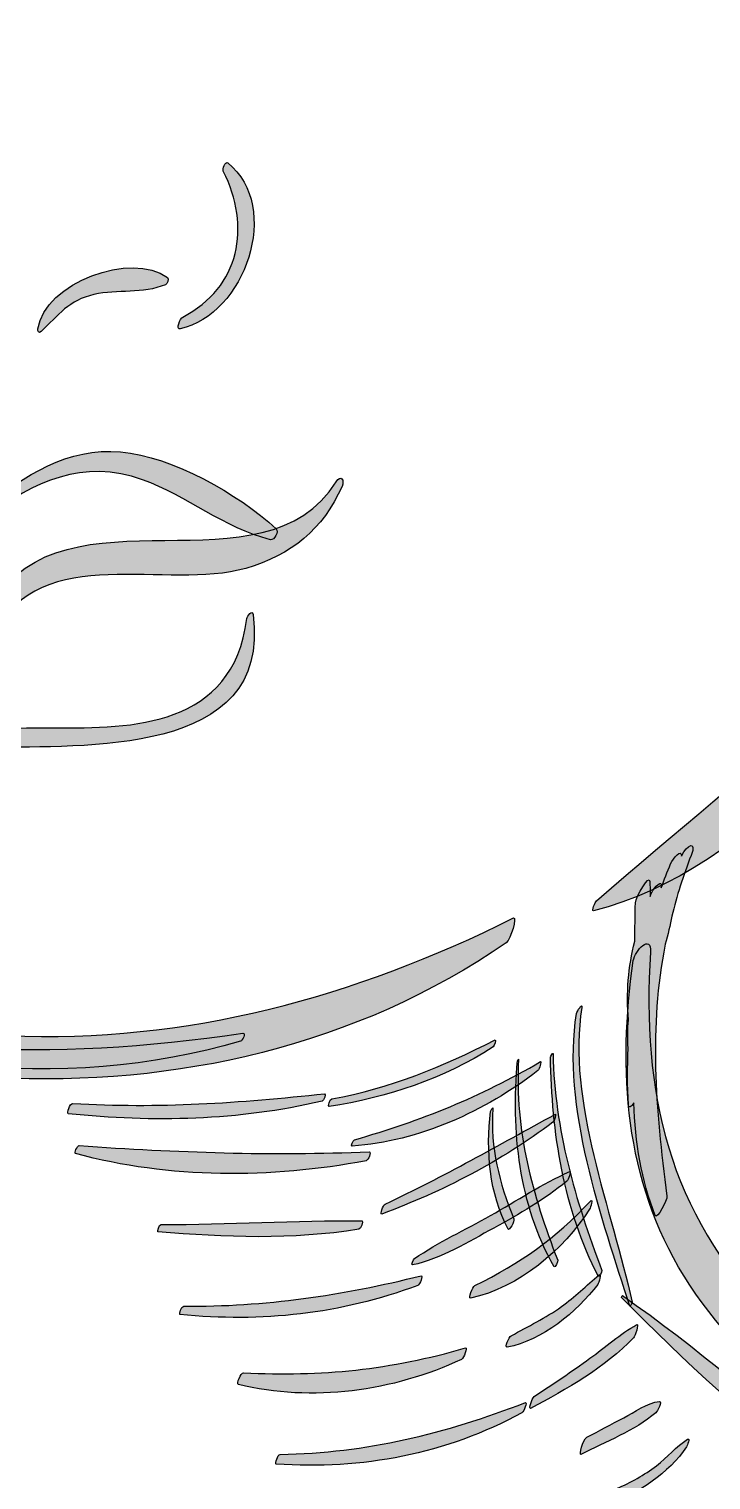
# Model space of a CAD drawing. Extents: x -236 to 261, y -182 to 182.
# Drawn here: x 68.04 to 71.56, y 68.83 to 76.32 of the extents above; entities that cross this region are included whole.
import ezdxf

# ---------------------------------------------------------------- set-up
doc = ezdxf.new("R2010")
doc.units = 0
doc.header["$MEASUREMENT"] = 0
doc.layers.add('CALQUE_PAR_D_FAUT', color=7, linetype='CONTINUOUS')

msp = doc.modelspace()

# ---------------------------------------------------------------- hatches: boundary and pattern name
at = {"layer": 'CALQUE_PAR_D_FAUT'}
h = msp.add_hatch(color=250, dxfattribs=at)
edge = h.paths.add_edge_path()
edge.add_spline(control_points=[(73.4315, 76.8586), (73.323, 75.9453), (73.2372, 75.0025), (72.9318, 74.1281), (72.5437, 73.0178), (71.7942, 72.5458), (70.9691, 71.8188), (70.9636, 71.814), (70.9403, 71.7647), (70.9538, 71.768), (71.7611, 71.9705), (72.5288, 72.8657), (72.8671, 73.6032), (73.3371, 74.6287), (73.528, 75.8977), (73.5503, 77.0158), (73.5517, 77.0857), (73.436, 76.8968), (73.4315, 76.8586)], knot_values=[0, 0, 0, 0, 0.166667, 0.166667, 0.166667, 0.333333, 0.333333, 0.333333, 0.5, 0.5, 0.5, 0.666667, 0.666667, 0.666667, 0.833333, 0.833333, 0.833333, 1, 1, 1, 1], degree=3, periodic=1)
h = msp.add_hatch(color=250, dxfattribs=at)
edge = h.paths.add_edge_path()
edge.add_spline(control_points=[(69.0651, 75.6292), (69.0512, 75.6403), (69.0376, 75.5958), (69.0424, 75.5864), (69.187, 75.3019), (69.1294, 74.9868), (68.833, 74.8335), (68.8203, 74.8268), (68.7948, 74.7669), (68.8195, 74.7722), (69.1527, 74.8437), (69.3488, 75.4019), (69.0651, 75.6292)], knot_values=[0, 0, 0, 0, 0.25, 0.25, 0.25, 0.5, 0.5, 0.5, 0.75, 0.75, 0.75, 1, 1, 1, 1], degree=3, periodic=1)
h = msp.add_hatch(color=250, dxfattribs=at)
edge = h.paths.add_edge_path()
edge.add_spline(control_points=[(68.7544, 75.0372), (68.5705, 75.1755), (68.1206, 75.0105), (68.085, 74.7718), (68.0834, 74.7607), (68.0903, 74.7466), (68.1021, 74.7579), (68.1912, 74.8431), (68.2462, 74.9209), (68.3746, 74.9496), (68.4972, 74.9771), (68.6272, 74.9508), (68.7436, 75.0005), (68.7536, 75.0049), (68.7653, 75.0292), (68.7544, 75.0372)], knot_values=[0, 0, 0, 0, 0.2, 0.2, 0.2, 0.4, 0.4, 0.4, 0.6, 0.6, 0.6, 0.8, 0.8, 0.8, 1, 1, 1, 1], degree=3, periodic=1)
h = msp.add_hatch(color=250, dxfattribs=at)
edge = h.paths.add_edge_path()
edge.add_spline(control_points=[(69.3159, 73.7403), (69.1163, 73.9211), (68.784, 74.1126), (68.5115, 74.1371), (68.2434, 74.1613), (68.0119, 74.0154), (67.8148, 73.8514), (67.8109, 73.8484), (67.8075, 73.8421), (67.8047, 73.8353), (67.5748, 74.3367), (66.7318, 73.76), (66.4053, 73.6842), (66.3937, 73.6816), (66.3754, 73.645), (66.3934, 73.644), (66.593, 73.6336), (66.7783, 73.7877), (66.9678, 73.8452), (67.2615, 73.9342), (67.5406, 73.9688), (67.7883, 73.7549), (67.8066, 73.7391), (67.8258, 73.7857), (67.8216, 73.8004), (68.0632, 73.9851), (68.3202, 74.103), (68.6256, 73.9933), (68.8567, 73.9103), (69.0466, 73.7435), (69.2861, 73.684), (69.3056, 73.6792), (69.3308, 73.7268), (69.3159, 73.7403)], knot_values=[0, 0, 0, 0, 0.090909, 0.090909, 0.090909, 0.181818, 0.181818, 0.181818, 0.272727, 0.272727, 0.272727, 0.363636, 0.363636, 0.363636, 0.454545, 0.454545, 0.454545, 0.545455, 0.545455, 0.545455, 0.636364, 0.636364, 0.636364, 0.727273, 0.727273, 0.727273, 0.818182, 0.818182, 0.818182, 0.909091, 0.909091, 0.909091, 1, 1, 1, 1], degree=3, periodic=1)
h = msp.add_hatch(color=250, dxfattribs=at)
edge = h.paths.add_edge_path()
edge.add_spline(control_points=[(69.6258, 73.9834), (69.2509, 73.3846), (68.2331, 73.9832), (67.8491, 73.3543), (67.5549, 73.9802), (66.5102, 73.3629), (66.1214, 73.9235), (66.1029, 73.9502), (66.0671, 73.8751), (66.0777, 73.8532), (66.2132, 73.5729), (66.4839, 73.4784), (66.7793, 73.4551), (67.1627, 73.4248), (67.444, 73.4087), (67.7864, 73.2256), (67.7565, 73.1425), (67.8148, 73.1171), (67.8572, 73.1987), (68.1047, 73.6778), (68.7526, 73.4186), (69.1581, 73.5359), (69.3951, 73.6044), (69.5562, 73.7381), (69.6557, 73.9587), (69.67, 73.9902), (69.65, 74.0222), (69.6258, 73.9834)], knot_values=[0, 0, 0, 0, 0.111111, 0.111111, 0.111111, 0.222222, 0.222222, 0.222222, 0.333333, 0.333333, 0.333333, 0.444444, 0.444444, 0.444444, 0.555556, 0.555556, 0.555556, 0.666667, 0.666667, 0.666667, 0.777778, 0.777778, 0.777778, 0.888889, 0.888889, 0.888889, 1, 1, 1, 1], degree=3, periodic=1)
h = msp.add_hatch(color=250, dxfattribs=at)
edge = h.paths.add_edge_path()
edge.add_spline(control_points=[(69.1959, 73.2974), (69.1919, 73.3271), (69.166, 73.2889), (69.1644, 73.2765), (69.0916, 72.7152), (68.5687, 72.7088), (68.1703, 72.7132), (67.9126, 72.7162), (67.6697, 72.6919), (67.4141, 72.6676), (67.193, 72.6465), (66.9272, 72.6353), (66.7369, 72.7731), (66.4624, 72.9723), (66.5401, 73.2755), (66.4817, 73.555), (66.477, 73.5763), (66.4549, 73.5357), (66.4547, 73.5279), (66.4433, 73.2248), (66.4083, 72.8615), (66.6876, 72.663), (67.0246, 72.4237), (67.4784, 72.5977), (67.8497, 72.6099), (68.3039, 72.625), (69.2962, 72.554), (69.1959, 73.2974)], knot_values=[0, 0, 0, 0, 0.111111, 0.111111, 0.111111, 0.222222, 0.222222, 0.222222, 0.333333, 0.333333, 0.333333, 0.444444, 0.444444, 0.444444, 0.555556, 0.555556, 0.555556, 0.666667, 0.666667, 0.666667, 0.777778, 0.777778, 0.777778, 0.888889, 0.888889, 0.888889, 1, 1, 1, 1], degree=3, periodic=1)
h = msp.add_hatch(color=250, dxfattribs=at)
edge = h.paths.add_edge_path()
edge.add_spline(control_points=[(71.3577, 71.74), (71.3841, 71.8433), (71.4152, 71.9474), (71.4574, 72.0537), (71.4896, 72.1345), (71.4359, 72.1085), (71.4092, 72.0535), (71.4086, 72.0523), (71.4082, 72.0511), (71.4075, 72.0501), (71.4086, 72.0897), (71.3645, 72.041), (71.3519, 72.0111), (71.3344, 71.9697), (71.3187, 71.9281), (71.3032, 71.8867), (71.3143, 71.939), (71.2663, 71.8897), (71.254, 71.8624), (71.251, 71.8556), (71.2486, 71.8487), (71.2458, 71.8421), (71.2452, 71.868), (71.2456, 71.894), (71.245, 71.9201), (71.2442, 71.9608), (71.1713, 71.8423), (71.1702, 71.8095), (71.1682, 71.7432), (71.1678, 71.6771), (71.1666, 71.611), (71.1333, 71.4774), (71.122, 71.3434), (71.1338, 71.2043), (71.13, 71.157), (71.1296, 71.1085), (71.1326, 71.0582), (71.1283, 70.9621), (71.1283, 70.865), (71.1341, 70.7662), (71.1351, 70.7469), (71.1477, 70.7565), (71.1624, 70.7758), (71.169, 70.5743), (71.2008, 70.3753), (71.2721, 70.1951), (71.2811, 70.1724), (71.3358, 70.2741), (71.333, 70.2952), (71.2723, 70.7522), (71.2404, 71.1681), (71.3234, 71.5951), (71.3374, 71.645), (71.3495, 71.6942), (71.3577, 71.74)], knot_values=[0, 0, 0, 0, 0.055556, 0.055556, 0.055556, 0.111111, 0.111111, 0.111111, 0.166667, 0.166667, 0.166667, 0.222222, 0.222222, 0.222222, 0.277778, 0.277778, 0.277778, 0.333333, 0.333333, 0.333333, 0.388889, 0.388889, 0.388889, 0.444444, 0.444444, 0.444444, 0.5, 0.5, 0.5, 0.555556, 0.555556, 0.555556, 0.611111, 0.611111, 0.611111, 0.666667, 0.666667, 0.666667, 0.722222, 0.722222, 0.722222, 0.777778, 0.777778, 0.777778, 0.833333, 0.833333, 0.833333, 0.888889, 0.888889, 0.888889, 0.944444, 0.944444, 0.944444, 1, 1, 1, 1], degree=3, periodic=1)
h = msp.add_hatch(color=250, dxfattribs=at)
edge = h.paths.add_edge_path()
edge.add_spline(control_points=[(70.5415, 71.731), (69.7208, 71.3221), (68.8545, 71.0841), (67.9313, 71.1229), (67.0051, 71.1617), (66.1254, 71.4641), (65.2747, 71.8118), (65.2667, 71.8152), (65.2504, 71.7798), (65.2581, 71.7746), (66.763, 70.7545), (68.9612, 70.5371), (70.5027, 71.6033), (70.5276, 71.6204), (70.5595, 71.74), (70.5415, 71.731)], knot_values=[0, 0, 0, 0, 0.2, 0.2, 0.2, 0.4, 0.4, 0.4, 0.6, 0.6, 0.6, 0.8, 0.8, 0.8, 1, 1, 1, 1], degree=3, periodic=1)
h = msp.add_hatch(color=250, dxfattribs=at)
edge = h.paths.add_edge_path()
edge.add_spline(control_points=[(77.0744, 67.4023), (75.9995, 68.2607), (74.7071, 68.4293), (73.4322, 68.8234), (72.858, 69.0008), (72.2938, 69.2547), (71.8617, 69.6841), (71.3415, 70.2013), (71.2016, 70.8378), (71.2474, 71.554), (71.2536, 71.653), (71.1662, 71.5626), (71.1588, 71.5107), (71.0782, 70.9468), (71.1146, 70.3782), (71.4212, 69.8824), (71.7357, 69.3744), (72.2668, 69.0165), (72.8082, 68.7879), (73.5085, 68.4921), (74.2675, 68.3797), (74.9933, 68.1655), (75.7025, 67.9561), (76.3686, 67.6288), (77.0308, 67.3048), (77.0645, 67.2883), (77.1019, 67.3802), (77.0744, 67.4023)], knot_values=[0, 0, 0, 0, 0.111111, 0.111111, 0.111111, 0.222222, 0.222222, 0.222222, 0.333333, 0.333333, 0.333333, 0.444444, 0.444444, 0.444444, 0.555556, 0.555556, 0.555556, 0.666667, 0.666667, 0.666667, 0.777778, 0.777778, 0.777778, 0.888889, 0.888889, 0.888889, 1, 1, 1, 1], degree=3, periodic=1)
h = msp.add_hatch(color=250, dxfattribs=at)
edge = h.paths.add_edge_path()
edge.add_spline(control_points=[(69.1432, 71.136), (68.1504, 70.9907), (67.2543, 71.0154), (66.295, 71.3474), (66.294, 71.3477), (66.2925, 71.3446), (66.2936, 71.3439), (67.155, 70.9515), (68.2145, 70.8247), (69.131, 71.0946), (69.1431, 71.0982), (69.1599, 71.1384), (69.1432, 71.136)], knot_values=[0, 0, 0, 0, 0.25, 0.25, 0.25, 0.5, 0.5, 0.5, 0.75, 0.75, 0.75, 1, 1, 1, 1], degree=3, periodic=1)
h = msp.add_hatch(color=250, dxfattribs=at)
edge = h.paths.add_edge_path()
edge.add_spline(control_points=[(70.8935, 71.2692), (70.8977, 71.2951), (70.8684, 71.2491), (70.8664, 71.2378), (70.7872, 70.7684), (70.999, 70.1706), (71.1411, 69.7271), (71.1421, 69.7239), (71.1542, 69.7424), (71.1528, 69.7484), (71.0507, 70.2174), (70.8143, 70.7901), (70.8935, 71.2692)], knot_values=[0, 0, 0, 0, 0.25, 0.25, 0.25, 0.5, 0.5, 0.5, 0.75, 0.75, 0.75, 1, 1, 1, 1], degree=3, periodic=1)
h = msp.add_hatch(color=250, dxfattribs=at)
edge = h.paths.add_edge_path()
edge.add_spline(control_points=[(70.4468, 71.1024), (70.1733, 70.9625), (69.9066, 70.8518), (69.6026, 70.7975), (69.5918, 70.7957), (69.5799, 70.7557), (69.5883, 70.7572), (69.8874, 70.804), (70.181, 70.8991), (70.4355, 71.0654), (70.4434, 71.0705), (70.4514, 71.1048), (70.4468, 71.1024)], knot_values=[0, 0, 0, 0, 0.25, 0.25, 0.25, 0.5, 0.5, 0.5, 0.75, 0.75, 0.75, 1, 1, 1, 1], degree=3, periodic=1)
h = msp.add_hatch(color=250, dxfattribs=at)
edge = h.paths.add_edge_path()
edge.add_spline(control_points=[(70.7446, 71.0306), (70.7444, 71.0375), (70.7316, 71.0176), (70.7316, 71.0116), (70.7372, 70.6288), (70.7999, 70.223), (70.9794, 69.8804), (70.9825, 69.8744), (70.9998, 69.9035), (70.9968, 69.9118), (70.858, 70.2803), (70.7537, 70.6332), (70.7446, 71.0306)], knot_values=[0, 0, 0, 0, 0.25, 0.25, 0.25, 0.5, 0.5, 0.5, 0.75, 0.75, 0.75, 1, 1, 1, 1], degree=3, periodic=1)
h = msp.add_hatch(color=250, dxfattribs=at)
edge = h.paths.add_edge_path()
edge.add_spline(control_points=[(70.6807, 70.9895), (70.3713, 70.8074), (70.063, 70.685), (69.7192, 70.5855), (69.7117, 70.5833), (69.6995, 70.5522), (69.7075, 70.5528), (70.0538, 70.5785), (70.3938, 70.732), (70.6665, 70.943), (70.6755, 70.9501), (70.6859, 70.9927), (70.6807, 70.9895)], knot_values=[0, 0, 0, 0, 0.25, 0.25, 0.25, 0.5, 0.5, 0.5, 0.75, 0.75, 0.75, 1, 1, 1, 1], degree=3, periodic=1)
h = msp.add_hatch(color=250, dxfattribs=at)
edge = h.paths.add_edge_path()
edge.add_spline(control_points=[(70.5666, 71.0001), (70.5668, 71.0051), (70.5615, 70.9961), (70.5614, 70.9939), (70.5282, 70.6346), (70.5688, 70.2496), (70.7499, 69.9306), (70.7537, 69.9238), (70.7721, 69.9562), (70.7688, 69.965), (70.6365, 70.3042), (70.5477, 70.6322), (70.5666, 71.0001)], knot_values=[0, 0, 0, 0, 0.25, 0.25, 0.25, 0.5, 0.5, 0.5, 0.75, 0.75, 0.75, 1, 1, 1, 1], degree=3, periodic=1)
h = msp.add_hatch(color=250, dxfattribs=at)
edge = h.paths.add_edge_path()
edge.add_spline(control_points=[(69.5658, 70.8235), (69.1318, 70.7769), (68.703, 70.7463), (68.2659, 70.774), (68.2498, 70.775), (68.2338, 70.7212), (68.242, 70.7204), (68.6825, 70.6746), (69.1198, 70.6838), (69.5524, 70.7853), (69.5618, 70.7875), (69.5747, 70.8245), (69.5658, 70.8235)], knot_values=[0, 0, 0, 0, 0.25, 0.25, 0.25, 0.5, 0.5, 0.5, 0.75, 0.75, 0.75, 1, 1, 1, 1], degree=3, periodic=1)
h = msp.add_hatch(color=250, dxfattribs=at)
edge = h.paths.add_edge_path()
edge.add_spline(control_points=[(70.7567, 70.7178), (70.4647, 70.5592), (70.1791, 70.3957), (69.8785, 70.2536), (69.8659, 70.2476), (69.8522, 70.1991), (69.8604, 70.2021), (70.1733, 70.3185), (70.4772, 70.475), (70.744, 70.6766), (70.7518, 70.6824), (70.7621, 70.7206), (70.7567, 70.7178)], knot_values=[0, 0, 0, 0, 0.25, 0.25, 0.25, 0.5, 0.5, 0.5, 0.75, 0.75, 0.75, 1, 1, 1, 1], degree=3, periodic=1)
h = msp.add_hatch(color=250, dxfattribs=at)
edge = h.paths.add_edge_path()
edge.add_spline(control_points=[(70.4346, 70.7467), (70.4355, 70.7588), (70.4231, 70.7375), (70.4225, 70.7327), (70.397, 70.5297), (70.4157, 70.308), (70.5125, 70.1246), (70.5177, 70.1145), (70.5481, 70.164), (70.5423, 70.1784), (70.4669, 70.3653), (70.4199, 70.5432), (70.4346, 70.7467)], knot_values=[0, 0, 0, 0, 0.25, 0.25, 0.25, 0.5, 0.5, 0.5, 0.75, 0.75, 0.75, 1, 1, 1, 1], degree=3, periodic=1)
h = msp.add_hatch(color=250, dxfattribs=at)
edge = h.paths.add_edge_path()
edge.add_spline(control_points=[(69.7965, 70.5245), (69.2924, 70.502), (68.8011, 70.5208), (68.2985, 70.5556), (68.2876, 70.5564), (68.2715, 70.5164), (68.28, 70.5142), (68.7653, 70.3836), (69.2885, 70.3846), (69.7798, 70.4774), (69.7913, 70.4796), (69.808, 70.525), (69.7965, 70.5245)], knot_values=[0, 0, 0, 0, 0.25, 0.25, 0.25, 0.5, 0.5, 0.5, 0.75, 0.75, 0.75, 1, 1, 1, 1], degree=3, periodic=1)
h = msp.add_hatch(color=250, dxfattribs=at)
edge = h.paths.add_edge_path()
edge.add_spline(control_points=[(70.831, 70.422), (70.689, 70.3585), (70.5576, 70.2705), (70.4217, 70.1945), (70.2907, 70.1212), (70.153, 70.0569), (70.0288, 69.9722), (70.0242, 69.969), (70.0108, 69.9377), (70.0188, 69.9395), (70.1657, 69.9717), (70.3086, 70.0586), (70.4394, 70.1304), (70.5704, 70.2021), (70.6988, 70.2775), (70.8155, 70.3714), (70.8232, 70.3776), (70.8401, 70.4262), (70.831, 70.422)], knot_values=[0, 0, 0, 0, 0.166667, 0.166667, 0.166667, 0.333333, 0.333333, 0.333333, 0.5, 0.5, 0.5, 0.666667, 0.666667, 0.666667, 0.833333, 0.833333, 0.833333, 1, 1, 1, 1], degree=3, periodic=1)
h = msp.add_hatch(color=250, dxfattribs=at)
edge = h.paths.add_edge_path()
edge.add_spline(control_points=[(70.9356, 70.2672), (70.7587, 70.0759), (70.574, 69.9493), (70.3417, 69.833), (70.3295, 69.8267), (70.3037, 69.765), (70.319, 69.7683), (70.569, 69.8209), (70.7983, 70.0177), (70.9335, 70.2276), (70.9383, 70.2349), (70.956, 70.2893), (70.9356, 70.2672)], knot_values=[0, 0, 0, 0, 0.25, 0.25, 0.25, 0.5, 0.5, 0.5, 0.75, 0.75, 0.75, 1, 1, 1, 1], degree=3, periodic=1)
h = msp.add_hatch(color=250, dxfattribs=at)
edge = h.paths.add_edge_path()
edge.add_spline(control_points=[(69.7598, 70.1666), (69.4139, 70.1722), (69.0679, 70.1469), (68.7219, 70.1487), (68.711, 70.1487), (68.6996, 70.1119), (68.7052, 70.1115), (69.0512, 70.0812), (69.3985, 70.0687), (69.7427, 70.124), (69.7531, 70.1256), (69.7658, 70.1666), (69.7598, 70.1666)], knot_values=[0, 0, 0, 0, 0.25, 0.25, 0.25, 0.5, 0.5, 0.5, 0.75, 0.75, 0.75, 1, 1, 1, 1], degree=3, periodic=1)
h = msp.add_hatch(color=250, dxfattribs=at)
edge = h.paths.add_edge_path()
edge.add_spline(control_points=[(70.9821, 69.8884), (70.9173, 69.8336), (70.8576, 69.7745), (70.7882, 69.7247), (70.7061, 69.6658), (70.6162, 69.6232), (70.5286, 69.5738), (70.5185, 69.568), (70.4926, 69.5117), (70.5079, 69.5147), (70.6882, 69.5497), (70.8676, 69.6964), (70.9757, 69.8392), (70.9802, 69.845), (70.999, 69.9029), (70.9821, 69.8884)], knot_values=[0, 0, 0, 0, 0.2, 0.2, 0.2, 0.4, 0.4, 0.4, 0.6, 0.6, 0.6, 0.8, 0.8, 0.8, 1, 1, 1, 1], degree=3, periodic=1)
h = msp.add_hatch(color=250, dxfattribs=at)
edge = h.paths.add_edge_path()
edge.add_spline(control_points=[(70.064, 69.884), (69.6605, 69.7832), (69.2548, 69.7229), (68.838, 69.7267), (68.8256, 69.7267), (68.8123, 69.6847), (68.8189, 69.6839), (69.2409, 69.6417), (69.6472, 69.6853), (70.0463, 69.8338), (70.0586, 69.8382), (70.0738, 69.8864), (70.064, 69.884)], knot_values=[0, 0, 0, 0, 0.25, 0.25, 0.25, 0.5, 0.5, 0.5, 0.75, 0.75, 0.75, 1, 1, 1, 1], degree=3, periodic=1)
h = msp.add_hatch(color=250, dxfattribs=at)
edge = h.paths.add_edge_path()
edge.add_spline(control_points=[(75.8478, 67.5789), (75.1768, 68.0885), (74.1965, 68.0618), (73.4114, 68.2766), (72.4816, 68.531), (71.8722, 69.252), (71.1031, 69.7813), (71.1015, 69.7825), (71.0969, 69.7733), (71.0987, 69.7715), (71.7397, 69.126), (72.4866, 68.4563), (73.3725, 68.1894), (73.7629, 68.0718), (74.1694, 68.018), (74.5681, 67.9366), (75.015, 67.8454), (75.4043, 67.6977), (75.8191, 67.5144), (75.8327, 67.5084), (75.8608, 67.5691), (75.8478, 67.5789)], knot_values=[0, 0, 0, 0, 0.142857, 0.142857, 0.142857, 0.285714, 0.285714, 0.285714, 0.428571, 0.428571, 0.428571, 0.571429, 0.571429, 0.571429, 0.714286, 0.714286, 0.714286, 0.857143, 0.857143, 0.857143, 1, 1, 1, 1], degree=3, periodic=1)
h = msp.add_hatch(color=250, dxfattribs=at)
edge = h.paths.add_edge_path()
edge.add_spline(control_points=[(71.1775, 69.6314), (71.0913, 69.5848), (71.0147, 69.5149), (70.9352, 69.4576), (70.8405, 69.3893), (70.7442, 69.3238), (70.6466, 69.2597), (70.6333, 69.251), (70.6204, 69.1943), (70.6279, 69.1984), (70.8143, 69.2966), (71.0123, 69.4114), (71.1602, 69.5633), (71.1678, 69.571), (71.1903, 69.6383), (71.1775, 69.6314)], knot_values=[0, 0, 0, 0, 0.2, 0.2, 0.2, 0.4, 0.4, 0.4, 0.6, 0.6, 0.6, 0.8, 0.8, 0.8, 1, 1, 1, 1], degree=3, periodic=1)
h = msp.add_hatch(color=250, dxfattribs=at)
edge = h.paths.add_edge_path()
edge.add_spline(control_points=[(70.2931, 69.5113), (69.9062, 69.3986), (69.55, 69.3628), (69.1474, 69.3827), (69.1318, 69.3835), (69.1087, 69.3254), (69.1206, 69.3226), (69.5006, 69.2289), (69.9209, 69.2872), (70.2722, 69.4522), (70.2853, 69.4584), (70.3045, 69.5147), (70.2931, 69.5113)], knot_values=[0, 0, 0, 0, 0.25, 0.25, 0.25, 0.5, 0.5, 0.5, 0.75, 0.75, 0.75, 1, 1, 1, 1], degree=3, periodic=1)
h = msp.add_hatch(color=250, dxfattribs=at)
edge = h.paths.add_edge_path()
edge.add_spline(control_points=[(70.6029, 69.2293), (70.1878, 69.0686), (69.7833, 68.9687), (69.3358, 68.9619), (69.3231, 68.9617), (69.3084, 68.912), (69.3157, 68.9114), (69.7568, 68.8809), (70.195, 68.9624), (70.5845, 69.1769), (70.5961, 69.1833), (70.6118, 69.2327), (70.6029, 69.2293)], knot_values=[0, 0, 0, 0, 0.25, 0.25, 0.25, 0.5, 0.5, 0.5, 0.75, 0.75, 0.75, 1, 1, 1, 1], degree=3, periodic=1)
h = msp.add_hatch(color=250, dxfattribs=at)
edge = h.paths.add_edge_path()
edge.add_spline(control_points=[(71.2938, 69.235), (71.2301, 69.2281), (71.1658, 69.1803), (71.1096, 69.1505), (71.0462, 69.1172), (70.9829, 69.0837), (70.9197, 69.0503), (70.8953, 69.0374), (70.8793, 68.9558), (70.8881, 68.9605), (71.0149, 69.027), (71.1662, 69.0841), (71.2761, 69.1769), (71.2826, 69.1823), (71.3111, 69.2368), (71.2938, 69.235)], knot_values=[0, 0, 0, 0, 0.2, 0.2, 0.2, 0.4, 0.4, 0.4, 0.6, 0.6, 0.6, 0.8, 0.8, 0.8, 1, 1, 1, 1], degree=3, periodic=1)
h = msp.add_hatch(color=250, dxfattribs=at)
edge = h.paths.add_edge_path()
edge.add_spline(control_points=[(71.4391, 69.0396), (71.3808, 69.0039), (71.334, 68.9448), (71.2788, 68.9034), (71.2147, 68.8552), (71.1465, 68.8154), (71.0717, 68.7856), (71.0424, 68.7738), (71.0318, 68.6888), (71.0392, 68.6926), (71.1847, 68.7681), (71.3423, 68.8612), (71.4341, 69.0015), (71.4367, 69.0053), (71.4552, 69.0495), (71.4391, 69.0396)], knot_values=[0, 0, 0, 0, 0.2, 0.2, 0.2, 0.4, 0.4, 0.4, 0.6, 0.6, 0.6, 0.8, 0.8, 0.8, 1, 1, 1, 1], degree=3, periodic=1)

# ---------------------------------------------------------------- linework, layer by layer
at = {"layer": 'CALQUE_PAR_D_FAUT', "color": 1}
msp.add_open_spline([(-230.5187, 181.5562), (-231.8457, 181.5553), (-233.1179, 181.0274), (-234.0556, 180.0885), (-234.9933, 179.1497), (-235.5196, 177.8831), (-235.5187, 176.5562), (-235.5187, 176.5562), (-235.5187, -8.4438), (-235.5187, -8.4438), (-235.5179, -9.7708), (-234.99, -11.043), (-234.0511, -11.9807), (-233.1123, -12.9184), (-231.8457, -13.4447), (-230.5187, -13.4438), (-230.5187, -13.4438), (115.1243, -13.4438), (115.1243, -13.4438), (116.4513, -13.443), (117.7235, -12.9151), (118.6612, -11.9762), (119.5989, -11.0373), (120.1252, -9.7708), (120.1243, -8.4438), (120.1243, -8.4438), (120.1243, 88.0484), (120.1243, 88.0484), (120.1243, 88.0484), (120.1243, 96.0484), (120.1243, 96.0484), (120.1243, 96.0484), (120.1243, 176.5562), (120.1243, 176.5562), (120.1235, 177.8831), (119.5956, 179.1553), (118.6567, 180.093), (117.7179, 181.0307), (116.4513, 181.557), (115.1243, 181.5562), (115.1243, 181.5562), (-230.5187, 181.5562), (-230.5187, 181.5562), (-230.5187, 181.5562), (-230.5187, 181.5562), (-230.5187, 181.5562)], degree=3, knots=[0, 0, 0, 0, 0.066667, 0.066667, 0.066667, 0.133333, 0.133333, 0.133333, 0.2, 0.2, 0.2, 0.266667, 0.266667, 0.266667, 0.333333, 0.333333, 0.333333, 0.4, 0.4, 0.4, 0.466667, 0.466667, 0.466667, 0.533333, 0.533333, 0.533333, 0.6, 0.6, 0.6, 0.666667, 0.666667, 0.666667, 0.733333, 0.733333, 0.733333, 0.8, 0.8, 0.8, 0.866667, 0.866667, 0.866667, 0.933333, 0.933333, 0.933333, 1, 1, 1, 1], dxfattribs=at)
at = {"layer": 'CALQUE_PAR_D_FAUT', "color": 250}
for points, knots in [([(73.4315, 76.8586), (73.323, 75.9453), (73.2372, 75.0025), (72.9318, 74.1281), (72.5437, 73.0178), (71.7942, 72.5458), (70.9691, 71.8188), (70.9636, 71.814), (70.9403, 71.7647), (70.9538, 71.768), (71.7611, 71.9705), (72.5288, 72.8657), (72.8671, 73.6032), (73.3371, 74.6287), (73.528, 75.8977), (73.5503, 77.0158), (73.5517, 77.0857), (73.436, 76.8968), (73.4315, 76.8586)], [0, 0, 0, 0, 0.166667, 0.166667, 0.166667, 0.333333, 0.333333, 0.333333, 0.5, 0.5, 0.5, 0.666667, 0.666667, 0.666667, 0.833333, 0.833333, 0.833333, 1, 1, 1, 1]), ([(69.0651, 75.6292), (69.0512, 75.6403), (69.0376, 75.5958), (69.0424, 75.5864), (69.187, 75.3019), (69.1294, 74.9868), (68.833, 74.8335), (68.8203, 74.8268), (68.7948, 74.7669), (68.8195, 74.7722), (69.1527, 74.8437), (69.3488, 75.4019), (69.0651, 75.6292)], [0, 0, 0, 0, 0.25, 0.25, 0.25, 0.5, 0.5, 0.5, 0.75, 0.75, 0.75, 1, 1, 1, 1]), ([(68.7544, 75.0372), (68.5705, 75.1755), (68.1206, 75.0105), (68.085, 74.7718), (68.0834, 74.7607), (68.0903, 74.7466), (68.1021, 74.7579), (68.1912, 74.8431), (68.2462, 74.9209), (68.3746, 74.9496), (68.4972, 74.9771), (68.6272, 74.9508), (68.7436, 75.0005), (68.7536, 75.0049), (68.7653, 75.0292), (68.7544, 75.0372)], [0, 0, 0, 0, 0.2, 0.2, 0.2, 0.4, 0.4, 0.4, 0.6, 0.6, 0.6, 0.8, 0.8, 0.8, 1, 1, 1, 1]), ([(69.3159, 73.7403), (69.1163, 73.9211), (68.784, 74.1126), (68.5115, 74.1371), (68.2434, 74.1613), (68.0119, 74.0154), (67.8148, 73.8514), (67.8109, 73.8484), (67.8075, 73.8421), (67.8047, 73.8353), (67.5748, 74.3367), (66.7318, 73.76), (66.4053, 73.6842), (66.3937, 73.6816), (66.3754, 73.645), (66.3934, 73.644), (66.593, 73.6336), (66.7783, 73.7877), (66.9678, 73.8452), (67.2615, 73.9342), (67.5406, 73.9688), (67.7883, 73.7549), (67.8066, 73.7391), (67.8258, 73.7857), (67.8216, 73.8004), (68.0632, 73.9851), (68.3202, 74.103), (68.6256, 73.9933), (68.8567, 73.9103), (69.0466, 73.7435), (69.2861, 73.684), (69.3056, 73.6792), (69.3308, 73.7268), (69.3159, 73.7403)], [0, 0, 0, 0, 0.090909, 0.090909, 0.090909, 0.181818, 0.181818, 0.181818, 0.272727, 0.272727, 0.272727, 0.363636, 0.363636, 0.363636, 0.454545, 0.454545, 0.454545, 0.545455, 0.545455, 0.545455, 0.636364, 0.636364, 0.636364, 0.727273, 0.727273, 0.727273, 0.818182, 0.818182, 0.818182, 0.909091, 0.909091, 0.909091, 1, 1, 1, 1]), ([(69.6258, 73.9834), (69.2509, 73.3846), (68.2331, 73.9832), (67.8491, 73.3543), (67.5549, 73.9802), (66.5102, 73.3629), (66.1214, 73.9235), (66.1029, 73.9502), (66.0671, 73.8751), (66.0777, 73.8532), (66.2132, 73.5729), (66.4839, 73.4784), (66.7793, 73.4551), (67.1627, 73.4248), (67.444, 73.4087), (67.7864, 73.2256), (67.7565, 73.1425), (67.8148, 73.1171), (67.8572, 73.1987), (68.1047, 73.6778), (68.7526, 73.4186), (69.1581, 73.5359), (69.3951, 73.6044), (69.5562, 73.7381), (69.6557, 73.9587), (69.67, 73.9902), (69.65, 74.0222), (69.6258, 73.9834)], [0, 0, 0, 0, 0.111111, 0.111111, 0.111111, 0.222222, 0.222222, 0.222222, 0.333333, 0.333333, 0.333333, 0.444444, 0.444444, 0.444444, 0.555556, 0.555556, 0.555556, 0.666667, 0.666667, 0.666667, 0.777778, 0.777778, 0.777778, 0.888889, 0.888889, 0.888889, 1, 1, 1, 1]), ([(69.1959, 73.2974), (69.1919, 73.3271), (69.166, 73.2889), (69.1644, 73.2765), (69.0916, 72.7152), (68.5687, 72.7088), (68.1703, 72.7132), (67.9126, 72.7162), (67.6697, 72.6919), (67.4141, 72.6676), (67.193, 72.6465), (66.9272, 72.6353), (66.7369, 72.7731), (66.4624, 72.9723), (66.5401, 73.2755), (66.4817, 73.555), (66.477, 73.5763), (66.4549, 73.5357), (66.4547, 73.5279), (66.4433, 73.2248), (66.4083, 72.8615), (66.6876, 72.663), (67.0246, 72.4237), (67.4784, 72.5977), (67.8497, 72.6099), (68.3039, 72.625), (69.2962, 72.554), (69.1959, 73.2974)], [0, 0, 0, 0, 0.111111, 0.111111, 0.111111, 0.222222, 0.222222, 0.222222, 0.333333, 0.333333, 0.333333, 0.444444, 0.444444, 0.444444, 0.555556, 0.555556, 0.555556, 0.666667, 0.666667, 0.666667, 0.777778, 0.777778, 0.777778, 0.888889, 0.888889, 0.888889, 1, 1, 1, 1]), ([(71.3577, 71.74), (71.3841, 71.8433), (71.4152, 71.9474), (71.4574, 72.0537), (71.4896, 72.1345), (71.4359, 72.1085), (71.4092, 72.0535), (71.4086, 72.0523), (71.4082, 72.0511), (71.4075, 72.0501), (71.4086, 72.0897), (71.3645, 72.041), (71.3519, 72.0111), (71.3344, 71.9697), (71.3187, 71.9281), (71.3032, 71.8867), (71.3143, 71.939), (71.2663, 71.8897), (71.254, 71.8624), (71.251, 71.8556), (71.2486, 71.8487), (71.2458, 71.8421), (71.2452, 71.868), (71.2456, 71.894), (71.245, 71.9201), (71.2442, 71.9608), (71.1713, 71.8423), (71.1702, 71.8095), (71.1682, 71.7432), (71.1678, 71.6771), (71.1666, 71.611), (71.1333, 71.4774), (71.122, 71.3434), (71.1338, 71.2043), (71.13, 71.157), (71.1296, 71.1085), (71.1326, 71.0582), (71.1283, 70.9621), (71.1283, 70.865), (71.1341, 70.7662), (71.1351, 70.7469), (71.1477, 70.7565), (71.1624, 70.7758), (71.169, 70.5743), (71.2008, 70.3753), (71.2721, 70.1951), (71.2811, 70.1724), (71.3358, 70.2741), (71.333, 70.2952), (71.2723, 70.7522), (71.2404, 71.1681), (71.3234, 71.5951), (71.3374, 71.645), (71.3495, 71.6942), (71.3577, 71.74)], [0, 0, 0, 0, 0.055556, 0.055556, 0.055556, 0.111111, 0.111111, 0.111111, 0.166667, 0.166667, 0.166667, 0.222222, 0.222222, 0.222222, 0.277778, 0.277778, 0.277778, 0.333333, 0.333333, 0.333333, 0.388889, 0.388889, 0.388889, 0.444444, 0.444444, 0.444444, 0.5, 0.5, 0.5, 0.555556, 0.555556, 0.555556, 0.611111, 0.611111, 0.611111, 0.666667, 0.666667, 0.666667, 0.722222, 0.722222, 0.722222, 0.777778, 0.777778, 0.777778, 0.833333, 0.833333, 0.833333, 0.888889, 0.888889, 0.888889, 0.944444, 0.944444, 0.944444, 1, 1, 1, 1]), ([(70.5415, 71.731), (69.7208, 71.3221), (68.8545, 71.0841), (67.9313, 71.1229), (67.0051, 71.1617), (66.1254, 71.4641), (65.2747, 71.8118), (65.2667, 71.8152), (65.2504, 71.7798), (65.2581, 71.7746), (66.763, 70.7545), (68.9612, 70.5371), (70.5027, 71.6033), (70.5276, 71.6204), (70.5595, 71.74), (70.5415, 71.731)], [0, 0, 0, 0, 0.2, 0.2, 0.2, 0.4, 0.4, 0.4, 0.6, 0.6, 0.6, 0.8, 0.8, 0.8, 1, 1, 1, 1]), ([(77.0744, 67.4023), (75.9995, 68.2607), (74.7071, 68.4293), (73.4322, 68.8234), (72.858, 69.0008), (72.2938, 69.2547), (71.8617, 69.6841), (71.3415, 70.2013), (71.2016, 70.8378), (71.2474, 71.554), (71.2536, 71.653), (71.1662, 71.5626), (71.1588, 71.5107), (71.0782, 70.9468), (71.1146, 70.3782), (71.4212, 69.8824), (71.7357, 69.3744), (72.2668, 69.0165), (72.8082, 68.7879), (73.5085, 68.4921), (74.2675, 68.3797), (74.9933, 68.1655), (75.7025, 67.9561), (76.3686, 67.6288), (77.0308, 67.3048), (77.0645, 67.2883), (77.1019, 67.3802), (77.0744, 67.4023)], [0, 0, 0, 0, 0.111111, 0.111111, 0.111111, 0.222222, 0.222222, 0.222222, 0.333333, 0.333333, 0.333333, 0.444444, 0.444444, 0.444444, 0.555556, 0.555556, 0.555556, 0.666667, 0.666667, 0.666667, 0.777778, 0.777778, 0.777778, 0.888889, 0.888889, 0.888889, 1, 1, 1, 1]), ([(69.1432, 71.136), (68.1504, 70.9907), (67.2543, 71.0154), (66.295, 71.3474), (66.294, 71.3477), (66.2925, 71.3446), (66.2936, 71.3439), (67.155, 70.9515), (68.2145, 70.8247), (69.131, 71.0946), (69.1431, 71.0982), (69.1599, 71.1384), (69.1432, 71.136)], [0, 0, 0, 0, 0.25, 0.25, 0.25, 0.5, 0.5, 0.5, 0.75, 0.75, 0.75, 1, 1, 1, 1]), ([(70.8935, 71.2692), (70.8977, 71.2951), (70.8684, 71.2491), (70.8664, 71.2378), (70.7872, 70.7684), (70.999, 70.1706), (71.1411, 69.7271), (71.1421, 69.7239), (71.1542, 69.7424), (71.1528, 69.7484), (71.0507, 70.2174), (70.8143, 70.7901), (70.8935, 71.2692)], [0, 0, 0, 0, 0.25, 0.25, 0.25, 0.5, 0.5, 0.5, 0.75, 0.75, 0.75, 1, 1, 1, 1]), ([(70.4468, 71.1024), (70.1733, 70.9625), (69.9066, 70.8518), (69.6026, 70.7975), (69.5918, 70.7957), (69.5799, 70.7557), (69.5883, 70.7572), (69.8874, 70.804), (70.181, 70.8991), (70.4355, 71.0654), (70.4434, 71.0705), (70.4514, 71.1048), (70.4468, 71.1024)], [0, 0, 0, 0, 0.25, 0.25, 0.25, 0.5, 0.5, 0.5, 0.75, 0.75, 0.75, 1, 1, 1, 1]), ([(70.7446, 71.0306), (70.7444, 71.0375), (70.7316, 71.0176), (70.7316, 71.0116), (70.7372, 70.6288), (70.7999, 70.223), (70.9794, 69.8804), (70.9825, 69.8744), (70.9998, 69.9035), (70.9968, 69.9118), (70.858, 70.2803), (70.7537, 70.6332), (70.7446, 71.0306)], [0, 0, 0, 0, 0.25, 0.25, 0.25, 0.5, 0.5, 0.5, 0.75, 0.75, 0.75, 1, 1, 1, 1]), ([(70.6807, 70.9895), (70.3713, 70.8074), (70.063, 70.685), (69.7192, 70.5855), (69.7117, 70.5833), (69.6995, 70.5522), (69.7075, 70.5528), (70.0538, 70.5785), (70.3938, 70.732), (70.6665, 70.943), (70.6755, 70.9501), (70.6859, 70.9927), (70.6807, 70.9895)], [0, 0, 0, 0, 0.25, 0.25, 0.25, 0.5, 0.5, 0.5, 0.75, 0.75, 0.75, 1, 1, 1, 1]), ([(70.5666, 71.0001), (70.5668, 71.0051), (70.5615, 70.9961), (70.5614, 70.9939), (70.5282, 70.6346), (70.5688, 70.2496), (70.7499, 69.9306), (70.7537, 69.9238), (70.7721, 69.9562), (70.7688, 69.965), (70.6365, 70.3042), (70.5477, 70.6322), (70.5666, 71.0001)], [0, 0, 0, 0, 0.25, 0.25, 0.25, 0.5, 0.5, 0.5, 0.75, 0.75, 0.75, 1, 1, 1, 1]), ([(69.5658, 70.8235), (69.1318, 70.7769), (68.703, 70.7463), (68.2659, 70.774), (68.2498, 70.775), (68.2338, 70.7212), (68.242, 70.7204), (68.6825, 70.6746), (69.1198, 70.6838), (69.5524, 70.7853), (69.5618, 70.7875), (69.5747, 70.8245), (69.5658, 70.8235)], [0, 0, 0, 0, 0.25, 0.25, 0.25, 0.5, 0.5, 0.5, 0.75, 0.75, 0.75, 1, 1, 1, 1]), ([(70.7567, 70.7178), (70.4647, 70.5592), (70.1791, 70.3957), (69.8785, 70.2536), (69.8659, 70.2476), (69.8522, 70.1991), (69.8604, 70.2021), (70.1733, 70.3185), (70.4772, 70.475), (70.744, 70.6766), (70.7518, 70.6824), (70.7621, 70.7206), (70.7567, 70.7178)], [0, 0, 0, 0, 0.25, 0.25, 0.25, 0.5, 0.5, 0.5, 0.75, 0.75, 0.75, 1, 1, 1, 1]), ([(70.4346, 70.7467), (70.4355, 70.7588), (70.4231, 70.7375), (70.4225, 70.7327), (70.397, 70.5297), (70.4157, 70.308), (70.5125, 70.1246), (70.5177, 70.1145), (70.5481, 70.164), (70.5423, 70.1784), (70.4669, 70.3653), (70.4199, 70.5432), (70.4346, 70.7467)], [0, 0, 0, 0, 0.25, 0.25, 0.25, 0.5, 0.5, 0.5, 0.75, 0.75, 0.75, 1, 1, 1, 1]), ([(69.7965, 70.5245), (69.2924, 70.502), (68.8011, 70.5208), (68.2985, 70.5556), (68.2876, 70.5564), (68.2715, 70.5164), (68.28, 70.5142), (68.7653, 70.3836), (69.2885, 70.3846), (69.7798, 70.4774), (69.7913, 70.4796), (69.808, 70.525), (69.7965, 70.5245)], [0, 0, 0, 0, 0.25, 0.25, 0.25, 0.5, 0.5, 0.5, 0.75, 0.75, 0.75, 1, 1, 1, 1]), ([(70.831, 70.422), (70.689, 70.3585), (70.5576, 70.2705), (70.4217, 70.1945), (70.2907, 70.1212), (70.153, 70.0569), (70.0288, 69.9722), (70.0242, 69.969), (70.0108, 69.9377), (70.0188, 69.9395), (70.1657, 69.9717), (70.3086, 70.0586), (70.4394, 70.1304), (70.5704, 70.2021), (70.6988, 70.2775), (70.8155, 70.3714), (70.8232, 70.3776), (70.8401, 70.4262), (70.831, 70.422)], [0, 0, 0, 0, 0.166667, 0.166667, 0.166667, 0.333333, 0.333333, 0.333333, 0.5, 0.5, 0.5, 0.666667, 0.666667, 0.666667, 0.833333, 0.833333, 0.833333, 1, 1, 1, 1]), ([(70.9356, 70.2672), (70.7587, 70.0759), (70.574, 69.9493), (70.3417, 69.833), (70.3295, 69.8267), (70.3037, 69.765), (70.319, 69.7683), (70.569, 69.8209), (70.7983, 70.0177), (70.9335, 70.2276), (70.9383, 70.2349), (70.956, 70.2893), (70.9356, 70.2672)], [0, 0, 0, 0, 0.25, 0.25, 0.25, 0.5, 0.5, 0.5, 0.75, 0.75, 0.75, 1, 1, 1, 1]), ([(69.7598, 70.1666), (69.4139, 70.1722), (69.0679, 70.1469), (68.7219, 70.1487), (68.711, 70.1487), (68.6996, 70.1119), (68.7052, 70.1115), (69.0512, 70.0812), (69.3985, 70.0687), (69.7427, 70.124), (69.7531, 70.1256), (69.7658, 70.1666), (69.7598, 70.1666)], [0, 0, 0, 0, 0.25, 0.25, 0.25, 0.5, 0.5, 0.5, 0.75, 0.75, 0.75, 1, 1, 1, 1]), ([(70.9821, 69.8884), (70.9173, 69.8336), (70.8576, 69.7745), (70.7882, 69.7247), (70.7061, 69.6658), (70.6162, 69.6232), (70.5286, 69.5738), (70.5185, 69.568), (70.4926, 69.5117), (70.5079, 69.5147), (70.6882, 69.5497), (70.8676, 69.6964), (70.9757, 69.8392), (70.9802, 69.845), (70.999, 69.9029), (70.9821, 69.8884)], [0, 0, 0, 0, 0.2, 0.2, 0.2, 0.4, 0.4, 0.4, 0.6, 0.6, 0.6, 0.8, 0.8, 0.8, 1, 1, 1, 1]), ([(70.064, 69.884), (69.6605, 69.7832), (69.2548, 69.7229), (68.838, 69.7267), (68.8256, 69.7267), (68.8123, 69.6847), (68.8189, 69.6839), (69.2409, 69.6417), (69.6472, 69.6853), (70.0463, 69.8338), (70.0586, 69.8382), (70.0738, 69.8864), (70.064, 69.884)], [0, 0, 0, 0, 0.25, 0.25, 0.25, 0.5, 0.5, 0.5, 0.75, 0.75, 0.75, 1, 1, 1, 1]), ([(75.8478, 67.5789), (75.1768, 68.0885), (74.1965, 68.0618), (73.4114, 68.2766), (72.4816, 68.531), (71.8722, 69.252), (71.1031, 69.7813), (71.1015, 69.7825), (71.0969, 69.7733), (71.0987, 69.7715), (71.7397, 69.126), (72.4866, 68.4563), (73.3725, 68.1894), (73.7629, 68.0718), (74.1694, 68.018), (74.5681, 67.9366), (75.015, 67.8454), (75.4043, 67.6977), (75.8191, 67.5144), (75.8327, 67.5084), (75.8608, 67.5691), (75.8478, 67.5789)], [0, 0, 0, 0, 0.142857, 0.142857, 0.142857, 0.285714, 0.285714, 0.285714, 0.428571, 0.428571, 0.428571, 0.571429, 0.571429, 0.571429, 0.714286, 0.714286, 0.714286, 0.857143, 0.857143, 0.857143, 1, 1, 1, 1]), ([(71.1775, 69.6314), (71.0913, 69.5848), (71.0147, 69.5149), (70.9352, 69.4576), (70.8405, 69.3893), (70.7442, 69.3238), (70.6466, 69.2597), (70.6333, 69.251), (70.6204, 69.1943), (70.6279, 69.1984), (70.8143, 69.2966), (71.0123, 69.4114), (71.1602, 69.5633), (71.1678, 69.571), (71.1903, 69.6383), (71.1775, 69.6314)], [0, 0, 0, 0, 0.2, 0.2, 0.2, 0.4, 0.4, 0.4, 0.6, 0.6, 0.6, 0.8, 0.8, 0.8, 1, 1, 1, 1]), ([(70.2931, 69.5113), (69.9062, 69.3986), (69.55, 69.3628), (69.1474, 69.3827), (69.1318, 69.3835), (69.1087, 69.3254), (69.1206, 69.3226), (69.5006, 69.2289), (69.9209, 69.2872), (70.2722, 69.4522), (70.2853, 69.4584), (70.3045, 69.5147), (70.2931, 69.5113)], [0, 0, 0, 0, 0.25, 0.25, 0.25, 0.5, 0.5, 0.5, 0.75, 0.75, 0.75, 1, 1, 1, 1]), ([(70.6029, 69.2293), (70.1878, 69.0686), (69.7833, 68.9687), (69.3358, 68.9619), (69.3231, 68.9617), (69.3084, 68.912), (69.3157, 68.9114), (69.7568, 68.8809), (70.195, 68.9624), (70.5845, 69.1769), (70.5961, 69.1833), (70.6118, 69.2327), (70.6029, 69.2293)], [0, 0, 0, 0, 0.25, 0.25, 0.25, 0.5, 0.5, 0.5, 0.75, 0.75, 0.75, 1, 1, 1, 1]), ([(71.2938, 69.235), (71.2301, 69.2281), (71.1658, 69.1803), (71.1096, 69.1505), (71.0462, 69.1172), (70.9829, 69.0837), (70.9197, 69.0503), (70.8953, 69.0374), (70.8793, 68.9558), (70.8881, 68.9605), (71.0149, 69.027), (71.1662, 69.0841), (71.2761, 69.1769), (71.2826, 69.1823), (71.3111, 69.2368), (71.2938, 69.235)], [0, 0, 0, 0, 0.2, 0.2, 0.2, 0.4, 0.4, 0.4, 0.6, 0.6, 0.6, 0.8, 0.8, 0.8, 1, 1, 1, 1]), ([(71.4391, 69.0396), (71.3808, 69.0039), (71.334, 68.9448), (71.2788, 68.9034), (71.2147, 68.8552), (71.1465, 68.8154), (71.0717, 68.7856), (71.0424, 68.7738), (71.0318, 68.6888), (71.0392, 68.6926), (71.1847, 68.7681), (71.3423, 68.8612), (71.4341, 69.0015), (71.4367, 69.0053), (71.4552, 69.0495), (71.4391, 69.0396)], [0, 0, 0, 0, 0.2, 0.2, 0.2, 0.4, 0.4, 0.4, 0.6, 0.6, 0.6, 0.8, 0.8, 0.8, 1, 1, 1, 1])]:
    msp.add_open_spline(points, degree=3, knots=knots, dxfattribs=at)

doc.saveas('drawing.dxf')
